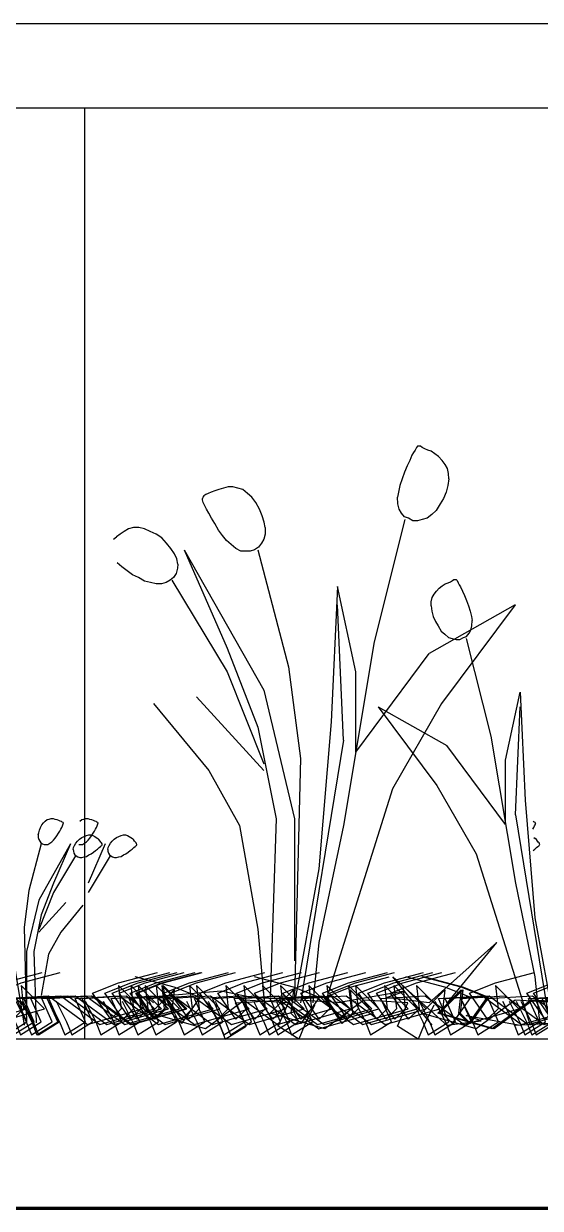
# Model space of a CAD drawing. Header units: metres. Extents: x -109 to 591, y -5 to 592.
# Drawn here: x 587.65 to 587.956, y 6.575 to 7.275 of the extents above; entities that cross this region are included whole.
import ezdxf

# ---------------------------------------------------------------- set-up
doc = ezdxf.new("R2010")
doc.units = ezdxf.units.M
doc.header["$LTSCALE"] = 0.03
doc.layers.add('Areas verdes', color=74, linetype='Continuous')
doc.layers.add('Muro', color=7, linetype='Continuous', lineweight=70)
doc.layers.add('Muro bajo', color=7, linetype='Continuous', lineweight=30)

msp = doc.modelspace()

# ---------------------------------------------------------------- linework, layer by layer
msp.add_line((587.68645, 7.22491), (587.68645, 6.67491))
at = {"layer": 'Areas verdes', "color": 6, "linetype": 'Continuous'}
for p, q in [((587.88091, 7.02144), (587.8799, 7.01989)), ((587.88176, 7.02299), (587.88091, 7.02144)), ((587.88254, 7.02454), (587.88176, 7.02299)), ((587.88324, 7.02532), (587.88254, 7.02454)), ((587.88394, 7.02532), (587.88324, 7.02532)), ((587.88487, 7.02532), (587.88394, 7.02532)), ((587.88595, 7.02454), (587.88487, 7.02532)), ((587.88743, 7.02377), (587.88595, 7.02454)), ((587.88921, 7.02299), (587.88743, 7.02377)), ((587.89131, 7.02221), (587.88921, 7.02299)), ((587.89348, 7.02066), (587.89131, 7.02221)), ((587.87858, 7.01678), (587.87703, 7.01368)), ((587.8799, 7.01989), (587.87858, 7.01678)), ((587.89565, 7.01911), (587.89348, 7.02066)), ((587.89775, 7.01678), (587.89565, 7.01911)), ((587.89946, 7.01445), (587.89775, 7.01678)), ((587.90085, 7.01213), (587.89946, 7.01445)), ((587.87556, 7.0098), (587.87408, 7.00592)), ((587.87703, 7.01368), (587.87556, 7.0098)), ((587.90155, 7.00902), (587.90085, 7.01213)), ((587.90171, 7.00592), (587.90155, 7.00902)), ((587.76848, 7.00049), (587.76584, 6.99971)), ((587.77127, 7.00126), (587.76848, 7.00049)), ((587.77414, 7.00126), (587.77127, 7.00126)), ((587.77709, 7.00049), (587.77414, 7.00126)), ((587.77996, 6.99971), (587.77709, 7.00049)), ((587.87284, 7.00204), (587.87191, 6.99816)), ((587.87408, 7.00592), (587.87284, 7.00204)), ((587.90116, 7.00204), (587.90008, 6.99816)), ((587.90171, 7.00592), (587.90116, 7.00204)), ((587.75638, 6.99506), (587.75614, 6.99428)), ((587.75622, 6.99351), (587.75614, 6.99428)), ((587.75661, 6.99195), (587.75622, 6.99351)), ((587.757, 6.99583), (587.75638, 6.99506)), ((587.75808, 6.99661), (587.757, 6.99583)), ((587.75948, 6.99738), (587.75808, 6.99661)), ((587.76126, 6.99816), (587.75948, 6.99738)), ((587.76344, 6.99894), (587.76126, 6.99816)), ((587.76584, 6.99971), (587.76344, 6.99894)), ((587.78276, 6.99738), (587.77996, 6.99971)), ((587.78532, 6.99506), (587.78276, 6.99738)), ((587.78772, 6.99195), (587.78532, 6.99506)), ((587.87191, 6.99816), (587.87145, 6.99506)), ((587.87152, 6.99118), (587.87145, 6.99506)), ((587.89852, 6.99428), (587.89651, 6.99118)), ((587.90008, 6.99816), (587.89852, 6.99428)), ((587.75738, 6.9904), (587.75661, 6.99195)), ((587.75847, 6.98807), (587.75738, 6.9904)), ((587.75987, 6.98575), (587.75847, 6.98807)), ((587.78974, 6.98807), (587.78772, 6.99195)), ((587.79137, 6.98419), (587.78974, 6.98807)), ((587.8723, 6.98807), (587.87152, 6.99118)), ((587.8737, 6.98575), (587.8723, 6.98807)), ((587.89418, 6.9873), (587.89162, 6.98497)), ((587.89651, 6.99118), (587.89418, 6.9873)), ((587.7615, 6.98264), (587.75987, 6.98575)), ((587.76344, 6.97954), (587.7615, 6.98264)), ((587.76561, 6.97566), (587.76344, 6.97954)), ((587.79253, 6.98031), (587.79137, 6.98419)), ((587.79315, 6.97721), (587.79253, 6.98031)), ((587.87556, 6.98342), (587.8737, 6.98575)), ((587.87781, 6.98264), (587.87556, 6.98342)), ((587.88037, 6.98109), (587.87781, 6.98264)), ((587.88316, 6.98109), (587.88037, 6.98109)), ((587.88603, 6.98187), (587.88316, 6.98109)), ((587.8889, 6.98264), (587.88603, 6.98187)), ((587.89162, 6.98497), (587.8889, 6.98264)), ((587.70742, 6.97333), (587.70532, 6.97178)), ((587.70982, 6.97488), (587.70742, 6.97333)), ((587.71246, 6.97643), (587.70982, 6.97488)), ((587.71533, 6.97721), (587.71246, 6.97643)), ((587.71843, 6.97721), (587.71533, 6.97721)), ((587.72177, 6.97643), (587.71843, 6.97721)), ((587.72526, 6.97488), (587.72177, 6.97643)), ((587.72868, 6.97333), (587.72526, 6.97488)), ((587.73201, 6.971), (587.72868, 6.97333)), ((587.76794, 6.97256), (587.76561, 6.97566)), ((587.77042, 6.96945), (587.76794, 6.97256)), ((587.79308, 6.97333), (587.79238, 6.97023)), ((587.79315, 6.97721), (587.79308, 6.97333)), ((587.70354, 6.97023), (587.70532, 6.97178)), ((587.73496, 6.9679), (587.73201, 6.971)), ((587.73752, 6.9648), (587.73496, 6.9679)), ((587.77314, 6.96712), (587.77042, 6.96945)), ((587.77593, 6.9648), (587.77314, 6.96712)), ((587.7892, 6.96557), (587.78695, 6.96402)), ((587.79106, 6.9679), (587.7892, 6.96557)), ((587.79238, 6.97023), (587.79106, 6.9679)), ((587.73962, 6.96169), (587.73752, 6.9648)), ((587.74093, 6.95859), (587.73962, 6.96169)), ((587.74156, 6.95549), (587.74093, 6.95859)), ((587.7788, 6.96324), (587.77593, 6.9648)), ((587.78167, 6.96324), (587.7788, 6.96324)), ((587.78439, 6.96324), (587.78167, 6.96324)), ((587.78695, 6.96402), (587.78439, 6.96324)), ((587.70842, 6.95393), (587.70563, 6.95626)), ((587.71153, 6.95161), (587.70842, 6.95393)), ((587.71486, 6.94928), (587.71153, 6.95161)), ((587.74132, 6.95316), (587.74055, 6.95005)), ((587.74156, 6.95549), (587.74132, 6.95316)), ((587.71836, 6.94773), (587.71486, 6.94928)), ((587.72192, 6.9454), (587.71836, 6.94773)), ((587.72542, 6.94462), (587.72192, 6.9454)), ((587.72883, 6.94385), (587.72542, 6.94462)), ((587.73473, 6.94462), (587.73193, 6.94385)), ((587.73713, 6.94617), (587.73473, 6.94462)), ((587.73907, 6.94773), (587.73713, 6.94617)), ((587.74055, 6.95005), (587.73907, 6.94773)), ((587.89955, 6.94392), (587.90122, 6.94454)), ((587.90122, 6.94454), (587.90265, 6.94516)), ((587.90265, 6.94516), (587.90383, 6.94579)), ((587.90383, 6.94579), (587.9047, 6.94641)), ((587.9047, 6.94641), (587.90544, 6.94641)), ((587.90544, 6.94641), (587.906, 6.94641)), ((587.906, 6.94641), (587.90656, 6.94579)), ((587.90656, 6.94579), (587.90718, 6.94454)), ((587.90718, 6.94454), (587.90787, 6.9433)), ((587.73193, 6.94385), (587.72883, 6.94385)), ((587.89191, 6.93585), (587.89303, 6.93772)), ((587.89303, 6.93772), (587.8944, 6.93958)), ((587.8944, 6.93958), (587.89607, 6.94144)), ((587.89607, 6.94144), (587.89781, 6.94268)), ((587.89781, 6.94268), (587.89955, 6.94392)), ((587.90787, 6.9433), (587.90867, 6.94206)), ((587.90867, 6.94206), (587.90973, 6.93958)), ((587.90973, 6.93958), (587.91097, 6.93709)), ((587.91097, 6.93709), (587.91215, 6.93399)), ((587.89123, 6.93089), (587.89135, 6.93337)), ((587.89123, 6.93089), (587.89166, 6.92778)), ((587.89135, 6.93337), (587.89191, 6.93585)), ((587.91215, 6.93399), (587.91333, 6.93089)), ((587.91333, 6.93089), (587.91432, 6.92778)), ((587.89166, 6.92778), (587.89253, 6.92468)), ((587.89253, 6.92468), (587.89378, 6.92158)), ((587.91432, 6.92778), (587.91507, 6.92468)), ((587.91507, 6.92468), (587.91544, 6.9222)), ((587.89378, 6.92158), (587.89539, 6.91909)), ((587.89539, 6.91909), (587.89725, 6.91599)), ((587.91364, 6.91475), (587.91476, 6.91661)), ((587.91476, 6.91661), (587.91538, 6.91909)), ((587.91538, 6.91909), (587.91544, 6.9222)), ((587.89725, 6.91599), (587.8993, 6.91413)), ((587.8993, 6.91413), (587.90147, 6.91227)), ((587.90147, 6.91227), (587.90377, 6.91164)), ((587.90377, 6.91164), (587.90607, 6.91102)), ((587.90607, 6.91102), (587.9083, 6.91102)), ((587.9083, 6.91102), (587.91035, 6.91227)), ((587.91035, 6.91227), (587.91215, 6.91289)), ((587.91215, 6.91289), (587.91364, 6.91475)), ((587.66324, 6.80364), (587.66436, 6.80457)), ((587.66436, 6.80457), (587.66551, 6.80488)), ((587.66551, 6.80488), (587.66669, 6.80519)), ((587.66669, 6.80519), (587.66783, 6.80519)), ((587.66783, 6.80519), (587.66895, 6.80488)), ((587.66895, 6.80488), (587.67001, 6.80457)), ((587.67001, 6.80457), (587.67097, 6.80426)), ((587.67097, 6.80426), (587.67184, 6.80395)), ((587.68371, 6.80364), (587.68483, 6.80457)), ((587.68483, 6.80457), (587.68598, 6.80488)), ((587.68598, 6.80488), (587.68716, 6.80519)), ((587.68716, 6.80519), (587.68831, 6.80519)), ((587.68831, 6.80519), (587.68942, 6.80488)), ((587.68942, 6.80488), (587.69048, 6.80457)), ((587.69048, 6.80457), (587.69144, 6.80426)), ((587.69144, 6.80426), (587.69231, 6.80395)), ((587.65933, 6.79681), (587.6598, 6.79836)), ((587.6598, 6.79836), (587.66045, 6.79991)), ((587.66045, 6.79991), (587.66125, 6.80146)), ((587.66125, 6.80146), (587.66222, 6.8027)), ((587.66222, 6.8027), (587.66324, 6.80364)), ((587.67097, 6.7965), (587.67174, 6.79774)), ((587.67174, 6.79774), (587.6724, 6.79898)), ((587.67184, 6.80395), (587.67255, 6.80364)), ((587.6724, 6.79898), (587.67296, 6.79991)), ((587.67255, 6.80364), (587.67311, 6.80333)), ((587.67296, 6.79991), (587.67339, 6.80084)), ((587.67311, 6.80333), (587.67354, 6.80302)), ((587.67339, 6.80084), (587.6737, 6.80146)), ((587.67354, 6.80302), (587.67379, 6.8027)), ((587.6737, 6.80146), (587.67386, 6.80208)), ((587.67379, 6.8027), (587.67389, 6.80239)), ((587.67386, 6.80208), (587.67389, 6.80239)), ((587.69144, 6.7965), (587.69222, 6.79774)), ((587.69222, 6.79774), (587.69287, 6.79898)), ((587.69231, 6.80395), (587.69302, 6.80364)), ((587.69287, 6.79898), (587.69343, 6.79991)), ((587.69302, 6.80364), (587.69358, 6.80333)), ((587.69343, 6.79991), (587.69386, 6.80084)), ((587.69358, 6.80333), (587.69402, 6.80302)), ((587.69386, 6.80084), (587.69417, 6.80146)), ((587.69402, 6.80302), (587.69426, 6.8027)), ((587.69417, 6.80146), (587.69433, 6.80208)), ((587.69426, 6.8027), (587.69436, 6.80239)), ((587.69433, 6.80208), (587.69436, 6.80239)), ((587.95138, 6.79898), (587.95194, 6.79991)), ((587.95154, 6.80364), (587.9521, 6.80333)), ((587.95194, 6.79991), (587.95238, 6.80084)), ((587.9521, 6.80333), (587.95253, 6.80302)), ((587.95238, 6.80084), (587.95269, 6.80146)), ((587.95253, 6.80302), (587.95278, 6.8027)), ((587.95269, 6.80146), (587.95284, 6.80208)), ((587.95278, 6.8027), (587.95287, 6.80239)), ((587.95284, 6.80208), (587.95287, 6.80239)), ((587.65908, 6.79557), (587.65933, 6.79681)), ((587.65908, 6.79557), (587.65911, 6.79401)), ((587.65911, 6.79401), (587.65939, 6.79277)), ((587.65939, 6.79277), (587.65992, 6.79184)), ((587.65992, 6.79184), (587.66066, 6.79091)), ((587.66066, 6.79091), (587.66156, 6.79029)), ((587.66156, 6.79029), (587.66259, 6.78998)), ((587.66482, 6.78998), (587.66597, 6.7906)), ((587.66597, 6.7906), (587.66709, 6.79153)), ((587.66709, 6.79153), (587.66818, 6.79246)), ((587.66818, 6.79246), (587.66917, 6.7937)), ((587.66917, 6.7937), (587.6701, 6.79495)), ((587.6701, 6.79495), (587.67097, 6.7965)), ((587.6805, 6.78936), (587.68134, 6.7906)), ((587.68134, 6.7906), (587.68236, 6.79184)), ((587.68236, 6.79184), (587.68354, 6.79308)), ((587.68354, 6.79308), (587.68487, 6.79401)), ((587.68487, 6.79401), (587.68624, 6.79464)), ((587.68529, 6.78998), (587.68644, 6.7906)), ((587.68624, 6.79464), (587.68764, 6.79526)), ((587.68644, 6.7906), (587.68756, 6.79153)), ((587.68756, 6.79153), (587.68865, 6.79246)), ((587.68764, 6.79526), (587.68897, 6.79557)), ((587.68865, 6.79246), (587.68964, 6.7937)), ((587.68897, 6.79557), (587.69021, 6.79557)), ((587.68964, 6.7937), (587.69057, 6.79495)), ((587.69021, 6.79557), (587.69136, 6.79526)), ((587.69057, 6.79495), (587.69144, 6.7965)), ((587.69136, 6.79526), (587.69242, 6.79464)), ((587.69242, 6.79464), (587.69338, 6.79401)), ((587.69338, 6.79401), (587.69422, 6.79339)), ((587.69493, 6.79277), (587.69422, 6.79339)), ((587.69558, 6.79184), (587.69493, 6.79277)), ((587.69608, 6.79122), (587.69558, 6.79184)), ((587.69648, 6.79091), (587.69608, 6.79122)), ((587.69676, 6.79029), (587.69648, 6.79091)), ((587.69688, 6.78998), (587.69676, 6.79029)), ((587.70097, 6.78936), (587.70181, 6.7906)), ((587.70181, 6.7906), (587.70283, 6.79184)), ((587.70283, 6.79184), (587.70401, 6.79308)), ((587.70401, 6.79308), (587.70534, 6.79401)), ((587.70534, 6.79401), (587.70671, 6.79464)), ((587.70671, 6.79464), (587.70811, 6.79526)), ((587.70811, 6.79526), (587.70944, 6.79557)), ((587.70944, 6.79557), (587.71068, 6.79557)), ((587.71068, 6.79557), (587.71183, 6.79526)), ((587.71183, 6.79526), (587.71289, 6.79464)), ((587.71289, 6.79464), (587.71385, 6.79401)), ((587.71385, 6.79401), (587.71469, 6.79339)), ((587.7154, 6.79277), (587.71469, 6.79339)), ((587.71605, 6.79184), (587.7154, 6.79277)), ((587.71655, 6.79122), (587.71605, 6.79184)), ((587.71695, 6.79091), (587.71655, 6.79122)), ((587.71723, 6.79029), (587.71695, 6.79091)), ((587.71736, 6.78998), (587.71723, 6.79029)), ((587.95189, 6.79401), (587.95273, 6.79339)), ((587.95345, 6.79277), (587.95273, 6.79339)), ((587.9541, 6.79184), (587.95345, 6.79277)), ((587.95459, 6.79122), (587.9541, 6.79184)), ((587.955, 6.79091), (587.95459, 6.79122)), ((587.95528, 6.79029), (587.955, 6.79091)), ((587.9554, 6.78998), (587.95528, 6.79029)), ((587.66259, 6.78998), (587.66368, 6.78998)), ((587.66368, 6.78998), (587.66482, 6.78998)), ((587.67972, 6.78688), (587.67997, 6.78812)), ((587.67972, 6.78688), (587.67981, 6.78595)), ((587.67981, 6.78595), (587.68012, 6.7847)), ((587.67997, 6.78812), (587.6805, 6.78936)), ((587.68012, 6.7847), (587.68071, 6.78377)), ((587.68071, 6.78377), (587.68149, 6.78315)), ((587.68149, 6.78315), (587.68245, 6.78253)), ((587.68306, 6.78998), (587.68415, 6.78998)), ((587.68415, 6.78998), (587.68529, 6.78998)), ((587.68757, 6.78284), (587.689, 6.78377)), ((587.689, 6.78377), (587.6904, 6.78439)), ((587.6904, 6.78439), (587.69173, 6.78532)), ((587.69173, 6.78532), (587.69297, 6.78626)), ((587.69297, 6.78626), (587.69409, 6.78719)), ((587.69409, 6.78719), (587.69505, 6.78812)), ((587.69505, 6.78812), (587.6958, 6.78874)), ((587.6958, 6.78874), (587.69633, 6.78905)), ((587.69633, 6.78905), (587.69667, 6.78936)), ((587.69667, 6.78936), (587.69685, 6.78967)), ((587.69685, 6.78967), (587.69688, 6.78998)), ((587.70019, 6.78688), (587.70044, 6.78812)), ((587.70019, 6.78688), (587.70029, 6.78595)), ((587.70029, 6.78595), (587.7006, 6.7847)), ((587.70044, 6.78812), (587.70097, 6.78936)), ((587.7006, 6.7847), (587.70119, 6.78377)), ((587.70119, 6.78377), (587.70196, 6.78315)), ((587.70196, 6.78315), (587.70292, 6.78253)), ((587.70804, 6.78284), (587.70947, 6.78377)), ((587.70947, 6.78377), (587.71087, 6.78439)), ((587.71087, 6.78439), (587.7122, 6.78532)), ((587.7122, 6.78532), (587.71345, 6.78626)), ((587.71345, 6.78626), (587.71456, 6.78719)), ((587.71456, 6.78719), (587.71552, 6.78812)), ((587.71552, 6.78812), (587.71627, 6.78874)), ((587.71627, 6.78874), (587.7168, 6.78905)), ((587.7168, 6.78905), (587.71714, 6.78936)), ((587.71714, 6.78936), (587.71732, 6.78967)), ((587.71732, 6.78967), (587.71736, 6.78998)), ((587.95149, 6.78626), (587.95261, 6.78719)), ((587.95261, 6.78719), (587.95357, 6.78812)), ((587.95357, 6.78812), (587.95432, 6.78874)), ((587.95432, 6.78874), (587.95484, 6.78905)), ((587.95484, 6.78905), (587.95518, 6.78936)), ((587.95518, 6.78936), (587.95537, 6.78967)), ((587.95537, 6.78967), (587.9554, 6.78998)), ((587.68245, 6.78253), (587.68357, 6.78222)), ((587.68357, 6.78222), (587.68481, 6.78222)), ((587.68481, 6.78222), (587.68618, 6.78253)), ((587.68618, 6.78253), (587.68757, 6.78284)), ((587.70292, 6.78253), (587.70404, 6.78222)), ((587.70404, 6.78222), (587.70528, 6.78222)), ((587.70528, 6.78222), (587.70665, 6.78253)), ((587.70665, 6.78253), (587.70804, 6.78284))]:
    msp.add_line(p, q, dxfattribs=at)
at = {"layer": 'Areas verdes', "linetype": 'Continuous'}
for p, q in [((587.87571, 6.98187), (587.85756, 6.90971)), ((587.74536, 6.96402), (587.77065, 6.90583)), ((587.74536, 6.96402), (587.79238, 6.881)), ((587.78881, 6.96402), (587.80689, 6.89496)), ((587.73806, 6.94617), (587.77065, 6.89186)), ((587.83583, 6.94229), (587.83226, 6.86237)), ((587.84669, 6.89186), (587.83583, 6.94229)), ((587.83948, 6.85151), (587.83583, 6.93143)), ((587.94089, 6.93143), (587.89014, 6.90272)), ((587.94089, 6.93143), (587.89744, 6.87324)), ((587.85756, 6.90971), (587.83948, 6.80108)), ((587.91202, 6.91164), (587.92655, 6.85392)), ((587.77065, 6.90583), (587.78881, 6.85927)), ((587.84669, 6.84453), (587.89014, 6.90272)), ((587.77065, 6.89186), (587.79238, 6.83754)), ((587.80689, 6.89496), (587.8141, 6.84065)), ((587.84669, 6.84453), (587.84669, 6.89186)), ((587.79238, 6.83367), (587.75257, 6.87712)), ((587.79238, 6.881), (587.81054, 6.80496)), ((587.93524, 6.83964), (587.94393, 6.87999)), ((587.94393, 6.87999), (587.94679, 6.81605)), ((587.7272, 6.87324), (587.75979, 6.83367)), ((587.85988, 6.8713), (587.90048, 6.84833)), ((587.85988, 6.8713), (587.89464, 6.82474)), ((587.89744, 6.87324), (587.86842, 6.8228)), ((587.94101, 6.80736), (587.94393, 6.8713)), ((587.83226, 6.86237), (587.82497, 6.77547)), ((587.78881, 6.85927), (587.79967, 6.80496)), ((587.92655, 6.85392), (587.94101, 6.76701)), ((587.83948, 6.85151), (587.8141, 6.69633)), ((587.93524, 6.80177), (587.90048, 6.84833)), ((587.8141, 6.84065), (587.81054, 6.69943)), ((587.93524, 6.80177), (587.93524, 6.83964)), ((587.75979, 6.83367), (587.77795, 6.80108)), ((587.86842, 6.8228), (587.82861, 6.69633)), ((587.89464, 6.82474), (587.91786, 6.78439)), ((587.94679, 6.81605), (587.95262, 6.74653)), ((587.79967, 6.80496), (587.79603, 6.69943)), ((587.81054, 6.80496), (587.81054, 6.72116)), ((587.94101, 6.80736), (587.96131, 6.68321)), ((587.77795, 6.80108), (587.78881, 6.73978)), ((587.83948, 6.80108), (587.82497, 6.73202)), ((587.66082, 6.79029), (587.65359, 6.76267)), ((587.6782, 6.79029), (587.65939, 6.75708)), ((587.6782, 6.79029), (587.66808, 6.76701)), ((587.69867, 6.79029), (587.68855, 6.76701)), ((587.68112, 6.78315), (587.66808, 6.76143)), ((587.70159, 6.78315), (587.68855, 6.76143)), ((587.91786, 6.78439), (587.9497, 6.68321)), ((587.82497, 6.77547), (587.81054, 6.69633)), ((587.65359, 6.76267), (587.6507, 6.74094)), ((587.66808, 6.76701), (587.66082, 6.74839)), ((587.94101, 6.76701), (587.95262, 6.71177)), ((587.65939, 6.75708), (587.65213, 6.72666)), ((587.66808, 6.76143), (587.65939, 6.7397)), ((587.65939, 6.73815), (587.67531, 6.75553)), ((587.66082, 6.74839), (587.65647, 6.72666)), ((587.68546, 6.75398), (587.67243, 6.73815)), ((587.64055, 6.74529), (587.6507, 6.68321)), ((587.95262, 6.74653), (587.96417, 6.68321)), ((587.6507, 6.74094), (587.65213, 6.68445)), ((587.67243, 6.73815), (587.66516, 6.72511)), ((587.78881, 6.73978), (587.79238, 6.69943)), ((587.82497, 6.73202), (587.8214, 6.69633)), ((587.93003, 6.73202), (587.89014, 6.69633)), ((587.90101, 6.69633), (587.93003, 6.73202)), ((587.65213, 6.72666), (587.65213, 6.69314)), ((587.65647, 6.72666), (587.65793, 6.68445)), ((587.66516, 6.72511), (587.66082, 6.70059)), ((587.86857, 6.71177), (587.90048, 6.68321)), ((587.89179, 6.68321), (587.86857, 6.71177)), ((587.95262, 6.71177), (587.95548, 6.68321)), ((587.76708, 6.70331), (587.72363, 6.69943)), ((587.72363, 6.69943), (587.7272, 6.69633)), ((587.78516, 6.69943), (587.76708, 6.70331)), ((587.83948, 6.69633), (587.78516, 6.69943)), ((587.87571, 6.70331), (587.83583, 6.69633)), ((587.86485, 6.69943), (587.87571, 6.70331)), ((587.89014, 6.69633), (587.86485, 6.69943)), ((587.90048, 6.68321), (587.92072, 6.6857)), ((587.91202, 6.6888), (587.94393, 6.68321)), ((587.92072, 6.6857), (587.91202, 6.6888)), ((587.94101, 6.68321), (587.98446, 6.6857))]:
    msp.add_line(p, q, dxfattribs=at)
at = {"layer": 'Areas verdes'}
for points in [[(587.55527, 6.69737), (587.56142, 6.68509), (587.56449, 6.67741), (587.57679, 6.68509), (587.57064, 6.69891), (587.59676, 6.70044), (587.61981, 6.68355), (587.65208, 6.69276), (587.63825, 6.70658), (587.63979, 6.69276), (587.63364, 6.68662), (587.62289, 6.70198), (587.63825, 6.70812), (587.6613, 6.71426)], [(587.56594, 6.69737), (587.57209, 6.68509), (587.57516, 6.67741), (587.58745, 6.68509), (587.58131, 6.69891), (587.60743, 6.70044), (587.63048, 6.68355), (587.66275, 6.69276), (587.64892, 6.70658), (587.65046, 6.69276), (587.64431, 6.68662), (587.63355, 6.70198), (587.64892, 6.70812), (587.67197, 6.71426)], [(587.62361, 6.69737), (587.62976, 6.68509), (587.63283, 6.67741), (587.64512, 6.68509), (587.63898, 6.69891), (587.6651, 6.70044), (587.68815, 6.68355), (587.72042, 6.69276), (587.70659, 6.70658), (587.70813, 6.69276), (587.70198, 6.68662), (587.69122, 6.70198), (587.70659, 6.70812), (587.72964, 6.71426)], [(587.6309, 6.69737), (587.63704, 6.68509), (587.64012, 6.67741), (587.65241, 6.68509), (587.64626, 6.69891), (587.67239, 6.70044), (587.69543, 6.68355), (587.7277, 6.69276), (587.71387, 6.70658), (587.71541, 6.69276), (587.70926, 6.68662), (587.69851, 6.70198), (587.71387, 6.70812), (587.73692, 6.71426)], [(587.63512, 6.69737), (587.64127, 6.68509), (587.64434, 6.67741), (587.65664, 6.68509), (587.65049, 6.69891), (587.67661, 6.70044), (587.69966, 6.68355), (587.73193, 6.69276), (587.7181, 6.70658), (587.71964, 6.69276), (587.71349, 6.68662), (587.70274, 6.70198), (587.7181, 6.70812), (587.74115, 6.71426)], [(587.63933, 6.69737), (587.64547, 6.68509), (587.64855, 6.67741), (587.66084, 6.68509), (587.65469, 6.69891), (587.68082, 6.70044), (587.70387, 6.68355), (587.73613, 6.69276), (587.72231, 6.70658), (587.72384, 6.69276), (587.71769, 6.68662), (587.70694, 6.70198), (587.72231, 6.70812), (587.74535, 6.71426)], [(587.64579, 6.69737), (587.65194, 6.68509), (587.65501, 6.67741), (587.6673, 6.68509), (587.66116, 6.69891), (587.68728, 6.70044), (587.71033, 6.68355), (587.7426, 6.69276), (587.72877, 6.70658), (587.73031, 6.69276), (587.72416, 6.68662), (587.7134, 6.70198), (587.72877, 6.70812), (587.75182, 6.71426)], [(587.64906, 6.69737), (587.65521, 6.68509), (587.65828, 6.67741), (587.67057, 6.68509), (587.66443, 6.69891), (587.69055, 6.70044), (587.7136, 6.68355), (587.74587, 6.69276), (587.73204, 6.70658), (587.73357, 6.69276), (587.72743, 6.68662), (587.71667, 6.70198), (587.73204, 6.70812), (587.75509, 6.71426)], [(587.64999, 6.69737), (587.65614, 6.68509), (587.65921, 6.67741), (587.67151, 6.68509), (587.66536, 6.69891), (587.69148, 6.70044), (587.71453, 6.68355), (587.7468, 6.69276), (587.73297, 6.70658), (587.73451, 6.69276), (587.72836, 6.68662), (587.71761, 6.70198), (587.73297, 6.70812), (587.75602, 6.71426)], [(587.66554, 6.69737), (587.67169, 6.68509), (587.67476, 6.67741), (587.68706, 6.68509), (587.68091, 6.69891), (587.70703, 6.70044), (587.73008, 6.68355), (587.76235, 6.69276), (587.74852, 6.70658), (587.75006, 6.69276), (587.74391, 6.68662), (587.73316, 6.70198), (587.74852, 6.70812), (587.77157, 6.71426)], [(587.66962, 6.69737), (587.67576, 6.68509), (587.67884, 6.67741), (587.69113, 6.68509), (587.68498, 6.69891), (587.71111, 6.70044), (587.73416, 6.68355), (587.76643, 6.69276), (587.7526, 6.70658), (587.75413, 6.69276), (587.74799, 6.68662), (587.73723, 6.70198), (587.7526, 6.70812), (587.77564, 6.71426)], [(587.68686, 6.69737), (587.69301, 6.68509), (587.69608, 6.67741), (587.70838, 6.68509), (587.70223, 6.69891), (587.72835, 6.70044), (587.7514, 6.68355), (587.78367, 6.69276), (587.76984, 6.70658), (587.77138, 6.69276), (587.76523, 6.68662), (587.75447, 6.70198), (587.76984, 6.70812), (587.79289, 6.71426)], [(587.69753, 6.69737), (587.70368, 6.68509), (587.70675, 6.67741), (587.71904, 6.68509), (587.7129, 6.69891), (587.73902, 6.70044), (587.76207, 6.68355), (587.79434, 6.69276), (587.78051, 6.70658), (587.78205, 6.69276), (587.7759, 6.68662), (587.76514, 6.70198), (587.78051, 6.70812), (587.80356, 6.71426)], [(587.70867, 6.69737), (587.71482, 6.68509), (587.71789, 6.67741), (587.73018, 6.68509), (587.72404, 6.69891), (587.75016, 6.70044), (587.77321, 6.68355), (587.80548, 6.69276), (587.79165, 6.70658), (587.79319, 6.69276), (587.78704, 6.68662), (587.77628, 6.70198), (587.79165, 6.70812), (587.8147, 6.71426)], [(587.71934, 6.69737), (587.72549, 6.68509), (587.72856, 6.67741), (587.74085, 6.68509), (587.73471, 6.69891), (587.76083, 6.70044), (587.78388, 6.68355), (587.81615, 6.69276), (587.80232, 6.70658), (587.80385, 6.69276), (587.79771, 6.68662), (587.78695, 6.70198), (587.80232, 6.70812), (587.82537, 6.71426)], [(587.73599, 6.69737), (587.74214, 6.68509), (587.74521, 6.67741), (587.7575, 6.68509), (587.75135, 6.69891), (587.77748, 6.70044), (587.80053, 6.68355), (587.8328, 6.69276), (587.81897, 6.70658), (587.8205, 6.69276), (587.81436, 6.68662), (587.8036, 6.70198), (587.81897, 6.70812), (587.84202, 6.71426)], [(587.74666, 6.69737), (587.7528, 6.68509), (587.75588, 6.67741), (587.76817, 6.68509), (587.76202, 6.69891), (587.78815, 6.70044), (587.81119, 6.68355), (587.84346, 6.69276), (587.82963, 6.70658), (587.83117, 6.69276), (587.82502, 6.68662), (587.81427, 6.70198), (587.82963, 6.70812), (587.85268, 6.71426)], [(587.75946, 6.69737), (587.76561, 6.68509), (587.76868, 6.67741), (587.78098, 6.68509), (587.77483, 6.69891), (587.80095, 6.70044), (587.824, 6.68355), (587.85627, 6.69276), (587.84244, 6.70658), (587.84398, 6.69276), (587.83783, 6.68662), (587.82708, 6.70198), (587.84244, 6.70812), (587.86549, 6.71426)], [(587.76354, 6.69737), (587.76968, 6.68509), (587.77276, 6.67741), (587.78505, 6.68509), (587.7789, 6.69891), (587.80503, 6.70044), (587.82808, 6.68355), (587.86035, 6.69276), (587.84652, 6.70658), (587.84805, 6.69276), (587.84191, 6.68662), (587.83115, 6.70198), (587.84652, 6.70812), (587.86957, 6.71426)], [(587.78078, 6.69737), (587.78693, 6.68509), (587.79, 6.67741), (587.8023, 6.68509), (587.79615, 6.69891), (587.82227, 6.70044), (587.84532, 6.68355), (587.87759, 6.69276), (587.86376, 6.70658), (587.8653, 6.69276), (587.85915, 6.68662), (587.8484, 6.70198), (587.86376, 6.70812), (587.88681, 6.71426)], [(587.78626, 6.69737), (587.79241, 6.68509), (587.79548, 6.67741), (587.80777, 6.68509), (587.80163, 6.69891), (587.82775, 6.70044), (587.8508, 6.68355), (587.88307, 6.69276), (587.86924, 6.70658), (587.87078, 6.69276), (587.86463, 6.68662), (587.85387, 6.70198), (587.86924, 6.70812), (587.89229, 6.71426)], [(587.79145, 6.69737), (587.7976, 6.68509), (587.80067, 6.67741), (587.81296, 6.68509), (587.80682, 6.69891), (587.83294, 6.70044), (587.85599, 6.68355), (587.88826, 6.69276), (587.87443, 6.70658), (587.87597, 6.69276), (587.86982, 6.68662), (587.85906, 6.70198), (587.87443, 6.70812), (587.89748, 6.71426)], [(587.7996, 6.69737), (587.80574, 6.68509), (587.80882, 6.67741), (587.82111, 6.68509), (587.81496, 6.69891), (587.84108, 6.70044), (587.86413, 6.68355), (587.8964, 6.69276), (587.88257, 6.70658), (587.88411, 6.69276), (587.87796, 6.68662), (587.86721, 6.70198), (587.88257, 6.70812), (587.90562, 6.71426)], [(587.84625, 6.69737), (587.8524, 6.68509), (587.85547, 6.67741), (587.86776, 6.68509), (587.86162, 6.69891), (587.88774, 6.70044), (587.91079, 6.68355), (587.94306, 6.69276), (587.92923, 6.70658), (587.93077, 6.69276), (587.92462, 6.68662), (587.91386, 6.70198), (587.92923, 6.70812), (587.95228, 6.71426)], [(587.88018, 6.69737), (587.88633, 6.68509), (587.8894, 6.67741), (587.9017, 6.68509), (587.89555, 6.69891), (587.92167, 6.70044), (587.94472, 6.68355), (587.97699, 6.69276), (587.96316, 6.70658), (587.9647, 6.69276), (587.95855, 6.68662), (587.94779, 6.70198), (587.96316, 6.70812), (587.98621, 6.71426)], [(587.88412, 6.69737), (587.89027, 6.68509), (587.89334, 6.67741), (587.90564, 6.68509), (587.89949, 6.69891), (587.92561, 6.70044), (587.94866, 6.68355), (587.98093, 6.69276), (587.9671, 6.70658), (587.96864, 6.69276), (587.96249, 6.68662), (587.95174, 6.70198), (587.9671, 6.70812), (587.99015, 6.71426)], [(587.89352, 6.69737), (587.89966, 6.68509), (587.90274, 6.67741), (587.91503, 6.68509), (587.90888, 6.69891), (587.93501, 6.70044), (587.95805, 6.68355), (587.99032, 6.69276), (587.97649, 6.70658), (587.97803, 6.69276), (587.97188, 6.68662), (587.96113, 6.70198), (587.97649, 6.70812), (587.99954, 6.71426)], [(587.90957, 6.69737), (587.91572, 6.68509), (587.91879, 6.67741), (587.93109, 6.68509), (587.92494, 6.69891), (587.95106, 6.70044), (587.97411, 6.68355), (588.00638, 6.69276), (587.99255, 6.70658), (587.99409, 6.69276), (587.98794, 6.68662), (587.97719, 6.70198), (587.99255, 6.70812), (588.0156, 6.71426)], [(587.93349, 6.69737), (587.93963, 6.68509), (587.94271, 6.67741), (587.955, 6.68509), (587.94885, 6.69891), (587.97498, 6.70044), (587.99803, 6.68355), (588.0303, 6.69276), (588.01647, 6.70658), (588.018, 6.69276), (588.01186, 6.68662), (588.0011, 6.70198), (588.01647, 6.70812), (588.03951, 6.71426)], [(587.93738, 6.69737), (587.94353, 6.68509), (587.9466, 6.67741), (587.9589, 6.68509), (587.95275, 6.69891), (587.97887, 6.70044), (588.00192, 6.68355), (588.03419, 6.69276), (588.02036, 6.70658), (588.0219, 6.69276), (588.01575, 6.68662), (588.005, 6.70198), (588.02036, 6.70812), (588.04341, 6.71426)], [(587.94146, 6.69737), (587.9476, 6.68509), (587.95068, 6.67741), (587.96297, 6.68509), (587.95682, 6.69891), (587.98295, 6.70044), (588.006, 6.68355), (588.03827, 6.69276), (588.02444, 6.70658), (588.02597, 6.69276), (588.01983, 6.68662), (588.00907, 6.70198), (588.02444, 6.70812), (588.04749, 6.71426)], [(587.94416, 6.69737), (587.9503, 6.68509), (587.95337, 6.67741), (587.96567, 6.68509), (587.95952, 6.69891), (587.98564, 6.70044), (588.00869, 6.68355), (588.04096, 6.69276), (588.02713, 6.70658), (588.02867, 6.69276), (588.02252, 6.68662), (588.01177, 6.70198), (588.02713, 6.70812), (588.05018, 6.71426)], [(587.82238, 6.69487), (587.81623, 6.68258), (587.81316, 6.67491), (587.80086, 6.68258), (587.80701, 6.6964), (587.78089, 6.69794), (587.75784, 6.68105), (587.72557, 6.69026), (587.7394, 6.70408), (587.73786, 6.69026), (587.74401, 6.68412), (587.75476, 6.69947), (587.7394, 6.70561), (587.71635, 6.71175)], [(587.76036, 6.69487), (587.7665, 6.68258), (587.76958, 6.67491), (587.78187, 6.68258), (587.77572, 6.6964), (587.80185, 6.69794), (587.8249, 6.68105), (587.85717, 6.69026), (587.84334, 6.70408), (587.84487, 6.69026), (587.83873, 6.68412), (587.82797, 6.69947), (587.84334, 6.70561), (587.86639, 6.71175)], [(587.89289, 6.69487), (587.88675, 6.68258), (587.88367, 6.67491), (587.87138, 6.68258), (587.87753, 6.6964), (587.8514, 6.69794), (587.82835, 6.68105), (587.79609, 6.69026), (587.80991, 6.70408), (587.80838, 6.69026), (587.81453, 6.68412), (587.82528, 6.69947), (587.80991, 6.70561), (587.78687, 6.71175)], [(587.98231, 6.69487), (587.97617, 6.68258), (587.97309, 6.67491), (587.9608, 6.68258), (587.96695, 6.6964), (587.94082, 6.69794), (587.91777, 6.68105), (587.8855, 6.69026), (587.89933, 6.70408), (587.8978, 6.69026), (587.90394, 6.68412), (587.9147, 6.69947), (587.89933, 6.70561), (587.87628, 6.71175)], [(587.99194, 6.69487), (587.9858, 6.68258), (587.98272, 6.67491), (587.97043, 6.68258), (587.97658, 6.6964), (587.95045, 6.69794), (587.9274, 6.68105), (587.89513, 6.69026), (587.90896, 6.70408), (587.90743, 6.69026), (587.91357, 6.68412), (587.92433, 6.69947), (587.90896, 6.70561), (587.88591, 6.71175)], [(587.99297, 6.69487), (587.98682, 6.68258), (587.98375, 6.67491), (587.97146, 6.68258), (587.97761, 6.6964), (587.95148, 6.69794), (587.92843, 6.68105), (587.89616, 6.69026), (587.90999, 6.70408), (587.90846, 6.69026), (587.9146, 6.68412), (587.92536, 6.69947), (587.90999, 6.70561), (587.88694, 6.71175)]]:
    msp.add_lwpolyline(points, dxfattribs=at)
at = {"layer": 'Muro'}
msp.add_line((578.79946, 6.57491), (591.25003, 6.57491), dxfattribs=at)
at = {"layer": 'Muro bajo'}
for p, q in [((588.28491, 7.27491), (581.88491, 7.27491)), ((588.28491, 7.22491), (581.88491, 7.22491)), ((591.25003, 6.67491), (578.79946, 6.67491))]:
    msp.add_line(p, q, dxfattribs=at)

doc.saveas('drawing.dxf')
